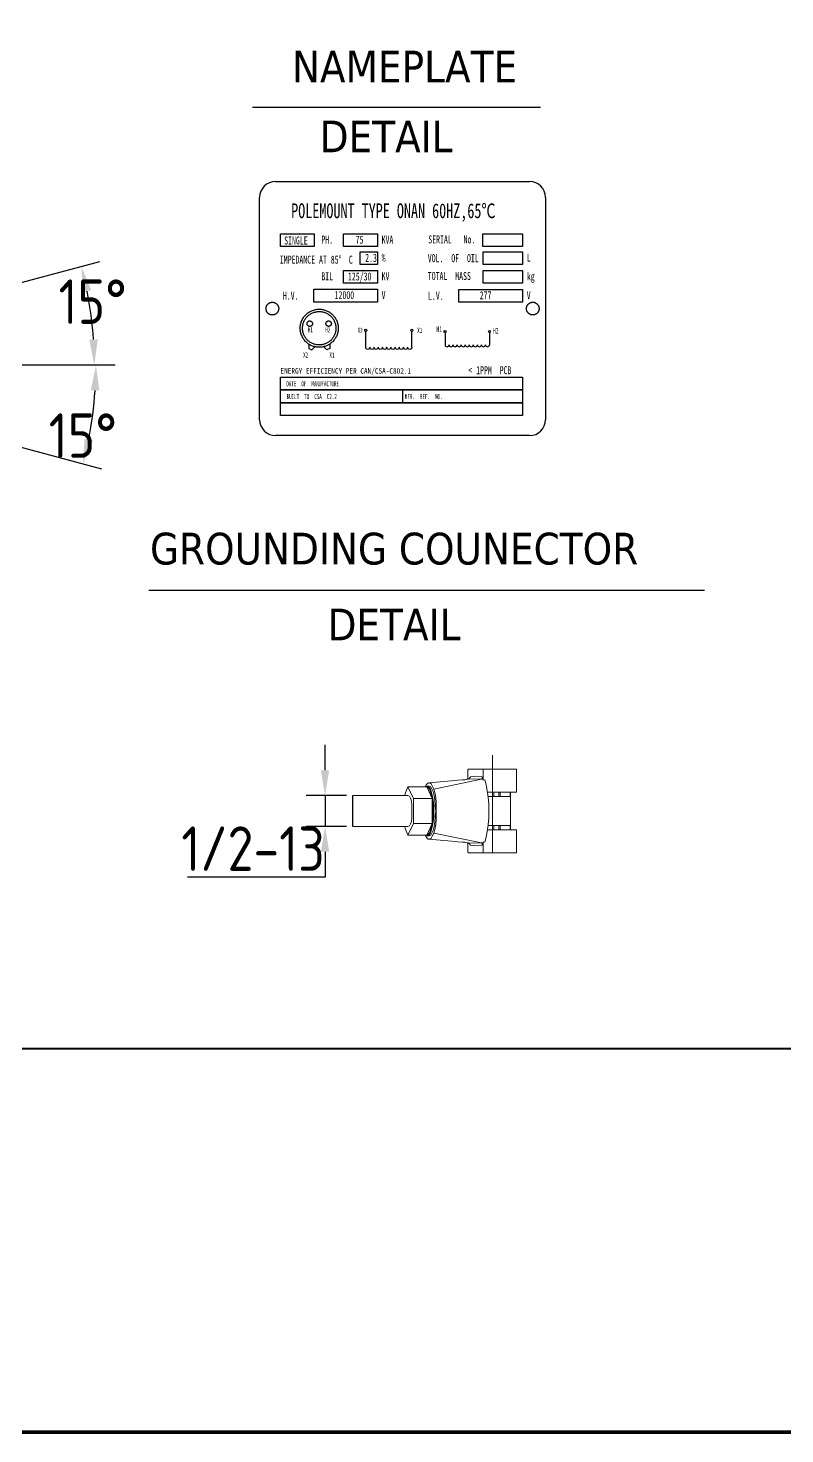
# Model space of a CAD drawing. Header units: millimetres. Extents: x 89051 to 218395, y -330386 to -125649.
# Drawn here: x 98857 to 100048, y -130167 to -127954 of the extents above; entities that cross this region are included whole.
import ezdxf

# ---------------------------------------------------------------- set-up
doc = ezdxf.new("R2010")
doc.units = ezdxf.units.MM
doc.header["$LTSCALE"] = 13
for name, pattern in [('ACAD_ISO04W100', [30, 24, -3, 0, -3]), ('CENTER', [50.8, 31.75, -6.35, 6.35, -6.35]), ('HIDDEN', [9.525, 6.35, -3.175])]:
    doc.linetypes.add(name, pattern=pattern)
doc.layers.get('0').update_dxf_attribs({"color": 1, "linetype": 'CENTER'})
for name, color, linetype in [('1', 4, 'Continuous'), ('2', 3, 'Continuous'), ('4', 2, 'HIDDEN'), ('CORE', 5, 'Continuous'), ('PDF_Visible (ANSI)', 7, 'Continuous'), ('PDF_Visible Narrow (ANSI)', 7, 'Continuous')]:
    doc.layers.add(name, color=color, linetype=linetype)
doc.layers.add('标注、文本', color=3, linetype='Continuous', lineweight=25)
doc.layers.add('铁心', color=3, linetype='Continuous', lineweight=0)
doc.styles.add('11', font='')
doc.styles.add('chinese', font='simhei.ttf')
doc.styles.get("Standard").update_dxf_attribs({"font": 'gbenor.shx', "bigfont": 'gbcbig.shx'})
doc.styles.add('Tahoma$001', font='tahoma.ttf', dxfattribs={"height": 2.159784})
doc.styles.add('仿宋体', font='')
doc.styles.get('11').set_extended_font_data('FangSong_GB2312')
doc.styles.get('仿宋体').set_extended_font_data('STFangsong')
doc.dimstyles.new('1-15', dxfattribs={"dimscale": 20, "dimtxt": 3.5, "dimasz": 2, "dimexe": 1.5, "dimexo": 0.5, "dimgap": 0.5, "dimtad": 1, "dimtoh": 1, "dimdec": 1, "dimdsep": 46, "dimtxsty": 'Standard', "dimcen": 2.5, "dimclrd": 3, "dimclre": 3, "dimclrt": 3, "dimadec": 0, "dimazin": 2, "dimtfac": 1, "dimtdec": 1, "dimtmove": 0, "dimatfit": 2, "dimfxl": 1, "dimarcsym": 0})

# ---------------------------------------------------------------- blocks, each defined once
blk = doc.blocks.new('*D556')
at = {"layer": 'Defpoints', "color": 0, "transparency": 16777216}
for p in [(98951.8, -128379.8), (98723.9, -128386.8), (98589.5, -128422.8), (97897.7, -128483.9), (98875.9, -128483.9)]:
    blk.add_point(p, dxfattribs=at)
at = {"layer": '标注、文本', "color": 3, "lineweight": -2, "transparency": 16777216}
for p, q in [((98733.5, -128384.2), (98969.4, -128321)), ((98885.9, -128483.9), (98990.9, -128483.9))]:
    blk.add_line(p, q, dxfattribs=at)
blk.add_arc((98361.7, -128483.9), 599.2, 3.8254, 11.1746, dxfattribs=at)
at = {"layer": '标注、文本', "color": 3, "transparency": 16777216}
for points in [[(98943, -128369.3), (98956, -128366.2), (98940.5, -128328.8)], [(98966.2, -128443.7), (98952.9, -128444.1), (98960.9, -128483.9)]]:
    blk.add_solid(points, dxfattribs=at)
at = {"layer": '标注、文本', "color": 3, "transparency": 16777216, "insert": (98958.4, -128384.2), "char_height": 70, "attachment_point": 5}
blk.add_mtext('15°', dxfattribs=at)
blk = doc.blocks.new('*D557')
at = {"layer": 'Defpoints', "color": 0, "transparency": 16777216}
for p in [(98597.5, -128483.9), (98736.6, -128483.9), (98589.5, -128544.9), (98961.2, -128536.3), (98723.9, -128580.9)]:
    blk.add_point(p, dxfattribs=at)
at = {"layer": '标注、文本', "color": 3, "lineweight": -2, "transparency": 16777216}
for p, q in [((98746.6, -128483.9), (98993.5, -128483.9)), ((98733.5, -128583.5), (98972, -128647.4))]:
    blk.add_line(p, q, dxfattribs=at)
blk.add_arc((98361.7, -128483.9), 601.8, 348.8087, 356.1913, dxfattribs=at)
at = {"layer": '标注、文本', "color": 3, "transparency": 16777216}
for points in [[(98955.5, -128523.6), (98968.8, -128524.1), (98963.5, -128483.9)], [(98958.6, -128602.2), (98945.6, -128599.2), (98943, -128639.6)]]:
    blk.add_solid(points, dxfattribs=at)
at = {"layer": '标注、文本', "color": 3, "transparency": 16777216, "insert": (98942.9, -128595), "char_height": 70, "attachment_point": 5}
blk.add_mtext('15°', dxfattribs=at)
blk = doc.blocks.new('*D554')
at = {"layer": 'Defpoints', "color": 0, "transparency": 16777216}
for p in [(99367.9, -129161.8), (99324.2, -129210.3), (99367.9, -129210.3)]:
    blk.add_point(p, dxfattribs=at)
at = {"layer": '标注、文本', "color": 3, "lineweight": -2, "transparency": 16777216}
for p, q in [((99324.2, -129121.8), (99324.2, -129081.8)), ((99357.9, -129161.8), (99294.2, -129161.8)), ((99324.2, -129161.8), (99324.2, -129210.3)), ((99357.9, -129210.3), (99294.2, -129210.3)), ((99324.2, -129250.3), (99324.2, -129290.3)), ((99324.2, -129290.3), (99107.6, -129290.3))]:
    blk.add_line(p, q, dxfattribs=at)
at = {"layer": '标注、文本', "color": 3, "transparency": 16777216}
for points in [[(99317.5, -129121.8), (99330.8, -129121.8), (99324.2, -129161.8)], [(99317.5, -129250.3), (99330.8, -129250.3), (99324.2, -129210.3)]]:
    blk.add_solid(points, dxfattribs=at)
at = {"layer": '标注、文本', "color": 3, "transparency": 16777216, "insert": (99210.9, -129245.3), "char_height": 70, "width": 108.503, "attachment_point": 5}
blk.add_mtext('1/2-13', dxfattribs=at)

msp = doc.modelspace()

# ---------------------------------------------------------------- linework, layer by layer
for p, q in [((99298.79, -128451.24), (99298.74, -128458.16)), ((99298.74, -128458.16), (99303.38, -128460.09)), ((99308.27, -128455.24), (99303.38, -128460.09)), ((99322.23, -128455.12), (99327.21, -128459.88)), ((99331.81, -128457.87), (99327.21, -128459.88)), ((99331.64, -128450.95), (99331.81, -128457.87)), ((99446.23, -128523.23), (99446.23, -128543.33))]:
    msp.add_line(p, q)
for points in [[(99253.81, -128277.48), (99306.99, -128277.48), (99306.99, -128297.58), (99253.81, -128297.58)], [(99353.34, -128277.48), (99406.52, -128277.48), (99406.52, -128297.58), (99353.34, -128297.58)], [(99572.74, -128277.48), (99635.28, -128277.48), (99635.28, -128297.58), (99572.74, -128297.58)], [(99379.27, -128305.69), (99406.52, -128305.69), (99406.52, -128325.79), (99379.27, -128325.79)], [(99572.94, -128305.69), (99635.28, -128305.69), (99635.28, -128325.79), (99572.94, -128325.79)], [(99353.34, -128335.08), (99406.52, -128335.08), (99406.52, -128355.18), (99353.34, -128355.18)], [(99572.94, -128335.08), (99635.28, -128335.08), (99635.28, -128355.18), (99572.94, -128355.18)], [(99306.5, -128364.66), (99406.52, -128364.66), (99406.52, -128384.76), (99306.5, -128384.76)], [(99534.97, -128364.98), (99634.99, -128364.98), (99634.99, -128385.08), (99534.97, -128385.08)], [(99253.81, -128503.13), (99635.28, -128503.13), (99635.28, -128523.23), (99253.81, -128523.23)], [(99253.81, -128523.23), (99635.28, -128523.23), (99635.28, -128543.33), (99253.81, -128543.33)], [(99253.81, -128543.33), (99635.28, -128543.33), (99635.28, -128563.43), (99253.81, -128563.43)]]:
    msp.add_lwpolyline(points, close=True)
for centre, radius in [((99315, -128426.03), 29.97), ((99315, -128426.03), 26.29), ((99300.16, -128418.83), 4.31), ((99329.84, -128418.83), 4.31)]:
    msp.add_circle(centre, radius)
at = {"layer": '1'}
for p, q in [((99246.23, -128195.15), (99646.23, -128195.15)), ((99221.23, -128570.15), (99221.23, -128220.15)), ((99671.23, -128220.15), (99671.23, -128570.15)), ((99646.23, -128595.15), (99246.23, -128595.15))]:
    msp.add_line(p, q, dxfattribs=at)
at = {"layer": '1', "color": 0, "lineweight": 40}
msp.add_line((97353.44, -129560.04), (103415.73, -129560.04), dxfattribs=at)
at = {"layer": '1', "color": 0, "lineweight": 40, "const_width": 5.53}
msp.add_lwpolyline([(97353.44, -130163.9), (103415.73, -130163.9), (103415.73, -125806.63), (97353.44, -125806.63), (97353.44, -130163.9)], dxfattribs=at)
at = {"layer": '1'}
for centre, start, end in [((99246.23, -128220.15), 90, 180), ((99646.23, -128220.15), 0, 90), ((99246.23, -128570.15), 180, 270), ((99646.23, -128570.15), 270, 0)]:
    msp.add_arc(centre, 25, start, end, dxfattribs=at)
at = {"layer": '2'}
for p, q in [((99513.08, -128432.82), (99513.08, -128451.95)), ((99583.13, -128432.82), (99583.13, -128451.95))]:
    msp.add_line(p, q, dxfattribs=at)
for points in [[(99388.3, -128455.92), (99388.3, -128431.05)], [(99460.9, -128455.92), (99460.9, -128431.05)]]:
    msp.add_lwpolyline(points, dxfattribs=at)
for centre, radius in [((99388.25, -128429.41), 1.64), ((99460.85, -128429.41), 1.64), ((99513.08, -128431.27), 1.55), ((99583.13, -128431.27), 1.55)]:
    msp.add_circle(centre, radius, dxfattribs=at)
for centre in [(99516.27, -128451.95), (99522.64, -128451.95), (99529, -128451.95), (99535.37, -128451.95), (99541.74, -128451.95), (99548.1, -128451.95), (99554.47, -128451.95), (99560.84, -128451.95), (99567.21, -128451.95), (99573.57, -128451.95), (99579.94, -128451.95)]:
    msp.add_arc(centre, 3.18, 180, 0, dxfattribs=at)
for points in [[(99394.86, -128455.97), (99394.86, -128457.81), (99393.37, -128459.31), (99391.53, -128459.31), (99389.69, -128459.31), (99388.19, -128457.81), (99388.19, -128455.97)], [(99401.42, -128455.97), (99401.42, -128457.81), (99399.93, -128459.31), (99398.09, -128459.31), (99396.25, -128459.31), (99394.76, -128457.81), (99394.76, -128455.97)], [(99407.98, -128455.97), (99407.98, -128457.81), (99406.49, -128459.31), (99404.65, -128459.31), (99402.81, -128459.31), (99401.32, -128457.81), (99401.32, -128455.97)], [(99414.55, -128455.97), (99414.55, -128457.81), (99413.05, -128459.31), (99411.21, -128459.31), (99409.37, -128459.31), (99407.88, -128457.81), (99407.88, -128455.97)], [(99421.21, -128455.97), (99421.21, -128457.81), (99419.72, -128459.31), (99417.88, -128459.31), (99416.04, -128459.31), (99414.55, -128457.81), (99414.55, -128455.97)], [(99427.78, -128455.97), (99427.78, -128457.81), (99426.28, -128459.31), (99424.44, -128459.31), (99422.6, -128459.31), (99421.11, -128457.81), (99421.11, -128455.97)], [(99434.44, -128455.97), (99434.44, -128457.81), (99432.95, -128459.31), (99431.11, -128459.31), (99429.27, -128459.31), (99427.78, -128457.81), (99427.78, -128455.97)], [(99441.11, -128455.97), (99441.11, -128457.81), (99439.62, -128459.31), (99437.78, -128459.31), (99435.94, -128459.31), (99434.44, -128457.81), (99434.44, -128455.97)], [(99447.67, -128455.97), (99447.67, -128457.81), (99446.18, -128459.31), (99444.34, -128459.31), (99442.5, -128459.31), (99441, -128457.81), (99441, -128455.97)], [(99454.23, -128455.97), (99454.23, -128457.81), (99452.74, -128459.31), (99450.9, -128459.31), (99449.06, -128459.31), (99447.57, -128457.81), (99447.57, -128455.97)], [(99460.9, -128455.97), (99460.9, -128457.81), (99459.41, -128459.31), (99457.57, -128459.31), (99455.73, -128459.31), (99454.23, -128457.81), (99454.23, -128455.97)]]:
    msp.add_open_spline(points, degree=3, knots=[0, 0, 0, 0, 1, 1, 1, 2, 2, 2, 2], dxfattribs=at)
at = {"layer": '4', "color": 0}
for centre in [(99241.23, -128395.15), (99651.23, -128395.15)]:
    msp.add_circle(centre, 10, dxfattribs=at)
at = {"layer": 'CORE', "color": 0, "linetype": 'ByBlock'}
msp.add_line((99367.92, -129210.29), (99367.92, -129161.85), dxfattribs=at)
at = {"layer": 'PDF_Visible (ANSI)', "lineweight": 13}
msp.add_line((99549.56, -129120.83), (99625.73, -129120.44), dxfattribs=at)
for points in [[(99549.17, -129122.79), (99549.17, -129121.22), (99549.95, -129120.44)], [(99549.17, -129136.07), (99549.17, -129122.79)], [(99553.08, -129132.16), (99552.3, -129133.72), (99551.51, -129134.5), (99550.73, -129135.29), (99549.17, -129136.07)], [(99571.83, -129132.16), (99573.39, -129137.63), (99573.39, -129120.44), (99549.95, -129120.44)], [(99570.26, -129136.07), (99571.05, -129135.29), (99571.83, -129134.5), (99571.83, -129132.16)], [(99625.73, -129156.38), (99625.73, -129120.44), (99573.39, -129120.44)], [(99492.92, -129166.54), (99484.33, -129147.79), (99454.64, -129147.79), (99449.17, -129161.85)], [(99492.92, -129205.6), (99492.92, -129166.54), (99463.23, -129166.54), (99454.64, -129147.79)], [(99481.98, -129147.79), (99484.33, -129143.88), (99486.67, -129142.32), (99489.01, -129141.54), (99491.36, -129143.1), (99492.92, -129146.22), (99495.26, -129151.69)], [(99482.76, -129224.35), (99485.11, -129225.13), (99487.45, -129224.35), (99489.8, -129222), (99491.36, -129217.32), (99492.92, -129211.07), (99494.48, -129203.25), (99495.26, -129194.66), (99495.26, -129186.07), (99495.26, -129177.47), (99494.48, -129168.88), (99492.92, -129161.07), (99491.36, -129154.82), (99489.8, -129150.13), (99487.45, -129147.79), (99485.11, -129147), (99482.76, -129147.79)], [(99484.33, -129147.79), (99485.89, -129148.57), (99488.23, -129150.91), (99489.8, -129154.82), (99491.36, -129160.29), (99492.92, -129166.54), (99493.7, -129174.35), (99493.7, -129182.16), (99493.7, -129189.97), (99493.7, -129197.79), (99492.92, -129205.6), (99491.36, -129211.85), (99489.8, -129217.32), (99488.23, -129221.22), (99485.89, -129223.57), (99484.33, -129224.35)], [(99488.23, -129147), (99490.58, -129147.79), (99492.14, -129150.91), (99494.48, -129155.6), (99496.05, -129161.85), (99496.83, -129168.88), (99497.61, -129177.47), (99498.39, -129186.07), (99497.61, -129194.66), (99496.83, -129203.25), (99496.05, -129210.29), (99494.48, -129216.54), (99492.14, -129221.22), (99490.58, -129224.35), (99488.23, -129225.13), (99485.11, -129225.13)], [(99488.23, -129147), (99485.11, -129147)], [(99487.45, -129141.54), (99505.42, -129139.97), (99523.39, -129138.41), (99532.76, -129137.63), (99540.58, -129136.85), (99544.48, -129136.85), (99547.61, -129136.07), (99549.95, -129136.07), (99549.95, -129136.07)], [(99570.26, -129136.07), (99495.26, -129151.69), (99496.83, -129157.16), (99498.39, -129164.97), (99499.17, -129172.79), (99499.17, -129181.38), (99499.17, -129190.75), (99499.17, -129199.35), (99498.39, -129207.16), (99496.83, -129214.97), (99495.26, -129221.22)], [(99548.39, -129136.07), (99549.17, -129136.07)], [(99575.73, -129136.85), (99573.39, -129137.63)], [(99575.73, -129235.29), (99578.08, -129227.47), (99579.64, -129218.1), (99581.2, -129207.94), (99581.98, -129197), (99581.98, -129186.07), (99581.98, -129175.13), (99581.2, -129164.19), (99579.64, -129154.04), (99578.08, -129144.66), (99575.73, -129136.85)], [(99454.64, -129161.85), (99456.98, -129162.63), (99458.55, -129165.75), (99460.11, -129170.44), (99460.89, -129175.91), (99460.89, -129182.94), (99460.89, -129189.19), (99460.89, -129196.22), (99460.11, -129202.47), (99458.55, -129206.38), (99456.98, -129209.5), (99454.64, -129210.29), (99367.92, -129210.29)], [(99454.64, -129161.85), (99367.92, -129161.85)], [(99484.33, -129224.35), (99492.92, -129205.6), (99463.23, -129205.6), (99463.23, -129166.54)], [(99580.42, -129156.38), (99625.73, -129156.38)], [(99615.58, -129163.41), (99580.42, -129163.41)], [(99589.8, -129163.41), (99589.8, -129156.38)], [(99597.61, -129163.41), (99597.61, -129156.38)], [(99599.95, -129163.41), (99599.95, -129156.38)], [(99615.58, -129163.41), (99615.58, -129156.38)], [(99616.36, -129156.38), (99616.36, -129215.75)], [(99484.33, -129224.35), (99454.64, -129224.35), (99449.17, -129210.29)], [(99454.64, -129224.35), (99463.23, -129205.6)], [(99495.26, -129221.22), (99492.92, -129225.91), (99491.36, -129229.04), (99489.01, -129230.6), (99486.67, -129230.6), (99484.33, -129228.25), (99481.98, -129224.35)], [(99570.26, -129236.07), (99495.26, -129221.22)], [(99615.58, -129208.72), (99580.42, -129208.72)], [(99580.42, -129215.75), (99625.73, -129215.75), (99625.73, -129251.69)], [(99589.8, -129208.72), (99589.8, -129215.75)], [(99597.61, -129208.72), (99597.61, -129215.75)], [(99599.95, -129208.72), (99599.95, -129215.75)], [(99615.58, -129208.72), (99615.58, -129215.75)], [(99549.95, -129236.07), (99547.61, -129236.07), (99544.48, -129235.29), (99540.58, -129235.29), (99532.76, -129234.5), (99523.39, -129233.72), (99505.42, -129232.16), (99487.45, -129230.6)], [(99549.17, -129236.07), (99548.39, -129236.07)], [(99549.17, -129236.07), (99549.17, -129249.35)], [(99549.17, -129236.07), (99550.73, -129236.85), (99551.51, -129237.63), (99553.08, -129239.97)], [(99573.39, -129234.5), (99573.39, -129251.69), (99549.95, -129251.69)], [(99571.83, -129239.97), (99571.83, -129239.19), (99571.83, -129237.63), (99571.05, -129236.85), (99570.26, -129236.07)], [(99571.83, -129239.97), (99573.39, -129234.5)], [(99573.39, -129234.5), (99575.73, -129235.29)], [(99549.95, -129251.69), (99549.17, -129250.91), (99549.17, -129249.35)], [(99625.73, -129251.69), (99573.39, -129251.69)]]:
    msp.add_lwpolyline(points, dxfattribs=at)
at = {"layer": 'PDF_Visible Narrow (ANSI)', "lineweight": 13}
for points in [[(99571.83, -129132.16), (99562.45, -129131.38), (99553.08, -129132.16)], [(99549.17, -129136.07), (99559.33, -129135.29), (99570.26, -129136.07)], [(99570.26, -129236.07), (99559.33, -129236.85), (99549.17, -129236.07)], [(99553.08, -129239.97), (99562.45, -129240.75), (99571.83, -129239.97)]]:
    msp.add_lwpolyline(points, dxfattribs=at)
at = {"layer": '标注、文本'}
for p, q in [((99209.82, -128077.91), (99663.49, -128077.91)), ((99046.99, -128838.3), (99921.66, -128838.3))]:
    msp.add_line(p, q, dxfattribs=at)
at = {"layer": '标注、文本', "color": 1, "linetype": 'ACAD_ISO04W100', "lineweight": 15}
msp.add_line((99587.65, -129251.69), (99587.65, -129098.14), dxfattribs=at)

# ---------------------------------------------------------------- texts
at = {"layer": '2'}
for s, height, style, width, p in [('SINGLE', 12.6, '仿宋体', 0.6, (99259.88, -128294.23)), ('PH.', 12.6, '仿宋体', 0.6, (99318.3, -128292.93)), ('75', 12.6, '仿宋体', 0.6, (99372.4, -128292.93)), ('KVA', 12.6, '仿宋体', 0.6, (99413.25, -128292.93)), ('SERIAL   No.', 12.6, '仿宋体', 0.6, (99486.74, -128292.52)), ('IMPEDANCE AT 85%%D', 12.6, '仿宋体', 0.6, (99252.96, -128324.3)), ('C', 12.6, '仿宋体', 0.6, (99361.61, -128324.4)), ('2.3', 12.6, '仿宋体', 0.6, (99387.35, -128321.57)), ('%%%', 12.6, '仿宋体', 0.6, (99413.25, -128321.14)), ('VOL.  OF  OIL', 12.6, '仿宋体', 0.6, (99485.93, -128322.04)), ('L', 12.6, '仿宋体', 0.6, (99642.01, -128321.14)), ('BIL', 12.6, '仿宋体', 0.6, (99318.3, -128350.53)), ('125/30', 12.6, '仿宋体', 0.6, (99360.23, -128350.86)), ('KV', 12.6, '仿宋体', 0.6, (99413.25, -128350.53)), ('TOTAL  MASS', 12.6, '仿宋体', 0.6, (99485.94, -128350.12)), ('kg', 12.6, '仿宋体', 0.6, (99642.01, -128350.53)), ('H.V.', 12.6, '仿宋体', 0.6, (99257.77, -128380.99)), ('V', 12.6, '仿宋体', 0.6, (99413.25, -128380.11)), ('L.V.', 12.6, '仿宋体', 0.6, (99486.24, -128381.31)), ('V', 12.6, '仿宋体', 0.6, (99641.72, -128380.43)), ('H1', 8.064, '仿宋体', 0.6, (99297.05, -128432.51)), ('H2', 8.064, '仿宋体', 0.6, (99324.54, -128432.69)), ('X2', 8.064, '仿宋体', 0.6, (99375.52, -128433.14)), ('X1', 8.064, '仿宋体', 0.6, (99469.39, -128433.47)), ('H1', 9.257, '仿宋体', 0.6, (99499.58, -128432.23)), ('H2', 9.257, '仿宋体', 0.6, (99588.39, -128434.76)), ('X2', 8.064, '仿宋体', 0.6, (99289.72, -128472.15)), ('X1', 8.064, '仿宋体', 0.6, (99331.12, -128472.22)), ('ENERGY EFFICIENCY PER CAN/CSA-C802.1', 8.75, '11', 0.8, (99254.06, -128497.63)), ('< 1PPM  PCB', 12.6, '仿宋体', 0.6, (99549.72, -128498.4)), ('DATE  OF  MANUFACTURE', 8.064, '仿宋体', 0.6, (99263.26, -128517.54)), ('BUILT  TO  CSA  C2.2', 8.064, '仿宋体', 0.6, (99263.74, -128537.64)), ('MFR.  REF.  NO.    ', 8.064, '仿宋体', 0.6, (99449.9, -128537.64))]:
    msp.add_text(s, height=height, dxfattribs=dict(at, style=style, width=width)).set_placement(p)
at = {"layer": '2', "color": 3, "true_color": 0x00ff00, "style": '仿宋体', "width": 0.6}
for s, p in [('12000', (99339.21, -128380.11)), ('277', (99567.68, -128380.43))]:
    msp.add_text(s, height=12.6, dxfattribs=at).set_placement(p)
at = {"layer": '4', "color": 2, "true_color": 0xffff00, "style": 'chinese', "width": 0.7}
msp.add_text('POLEMOUNT TYPE ONAN 60HZ,65℃', height=23.2987, dxfattribs=at).set_placement((99270.85, -128252.75))
at = {"layer": '铁心', "lineweight": 13, "style": 'Tahoma$001'}
for s, p in [('NAMEPLATE', (99272.01, -128039.16)), ('DETAIL', (99315.78, -128149.1)), ('GROUNDING COUNECTOR', (99048.63, -128797.96)), ('DETAIL', (99328.22, -128917.45))]:
    msp.add_text(s, height=50, dxfattribs=at).set_placement(p)

# ---------------------------------------------------------------- dimensions: what is measured, and where the dimension line sits
at = {"layer": '标注、文本'}
for base, line1, line2, picture, middle in [((98951.78, -128379.82), ((97897.72, -128483.88), (98875.86, -128483.88)), ((98589.51, -128422.82), (98723.87, -128386.82)), '*D556', (98958.38, -128429.18)), ((98961.22, -128536.33), ((98589.51, -128544.93), (98723.87, -128580.93)), ((98597.55, -128483.88), (98736.65, -128483.88)), '*D557', (98942.91, -128639.98))]:
    dim = msp.add_angular_dim_2l(base=base, line1=line1, line2=line2, dimstyle='1-15', dxfattribs=at)
    dim.commit()
    dim.dimension.update_dxf_attribs({"geometry": picture, "text_midpoint": middle, "dimtype": 162})
dim = msp.add_aligned_dim(p1=(99367.92, -129161.85), p2=(99367.92, -129210.29), distance=-43.75, text='1/2-13', dimstyle='1-15', dxfattribs=at)
dim.commit()
dim.dimension.update_dxf_attribs({"geometry": '*D554', "text_midpoint": (99210.88, -129245.29)})

doc.saveas('drawing.dxf')
